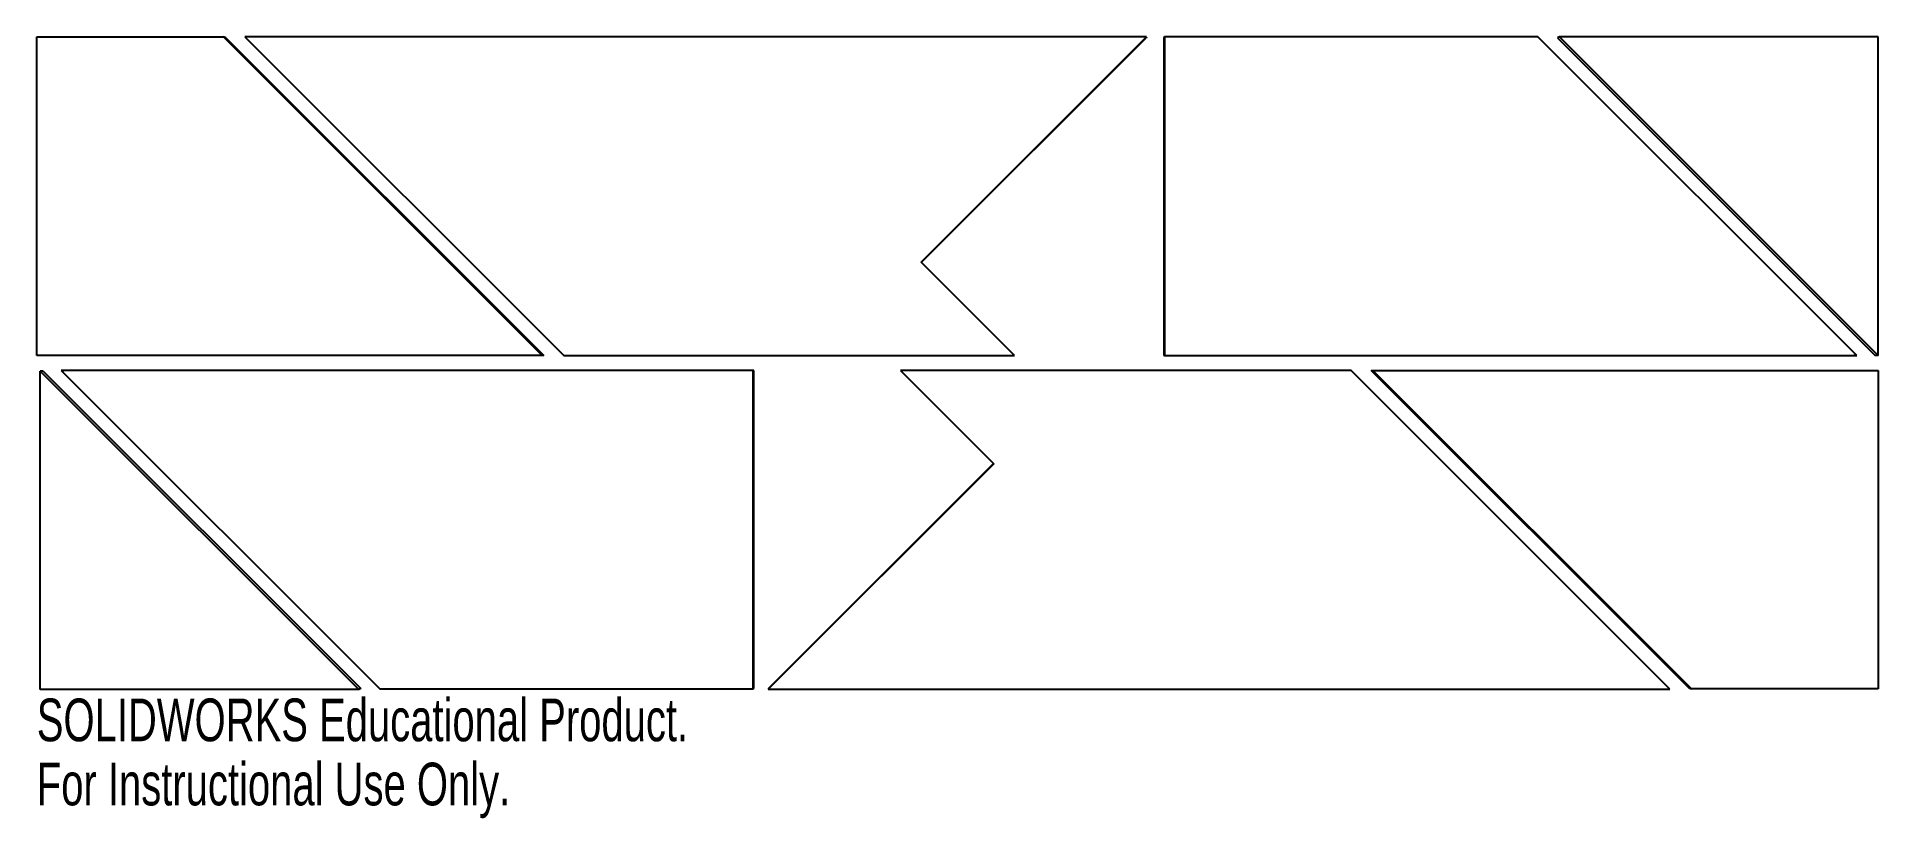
# Model space of a CAD drawing. Header units: millimetres. Extents: x -32 to 177, y -30 to 59.
import ezdxf

# ---------------------------------------------------------------- set-up
doc = ezdxf.new("R2010")
doc.units = ezdxf.units.MM
doc.styles.add('SLDTEXTSTYLE0', font='TXT', dxfattribs={"width": 0.7})

msp = doc.modelspace()

# ---------------------------------------------------------------- linework, layer by layer
at = {"color": 7, "linetype": 'Continuous', "lineweight": 25}
for p, q in [((-31.63, 58.91), (-10.51, 58.91)), ((-31.63, 22.85), (-31.63, 58.91)), ((-10.51, 58.91), (25.55, 22.85)), ((-10.23, 58.79), (-10.51, 58.91)), ((-10.23, 58.79), (25.71, 22.85)), ((-8.08, 58.92), (27.98, 22.85)), ((93.92, 58.92), (-8.08, 58.92)), ((68.42, 33.42), (93.92, 58.92)), ((68.45, 33.39), (93.85, 58.79)), ((93.92, 58.92), (93.85, 58.79)), ((95.94, 58.91), (95.86, 58.79)), ((95.86, 58.79), (95.86, 22.85)), ((95.94, 58.91), (95.94, 22.85)), ((138.18, 58.91), (95.94, 58.91)), ((174.24, 22.85), (138.18, 58.91)), ((140.61, 58.91), (140.38, 58.79)), ((140.38, 58.79), (176.32, 22.85)), ((140.61, 58.91), (176.67, 22.85)), ((176.67, 58.91), (140.61, 58.91)), ((176.67, 22.85), (176.67, 58.91)), ((78.98, 22.85), (68.42, 33.42)), ((-31.28, 22.85), (-31.63, 22.85)), ((25.55, 22.85), (-31.63, 22.85)), ((25.71, 22.85), (-31.28, 22.85)), ((-30.92, 21.08), (-31.26, 21.07)), ((-31.26, 21.07), (4.8, -14.98)), ((-31.26, -14.99), (-31.26, 21.07)), ((-30.92, 21.08), (5.03, -14.86)), ((49.41, 21.14), (-28.89, 21.14)), ((-28.89, 21.14), (-28.56, 21.14)), ((-28.89, 21.14), (7.17, -14.92)), ((49.48, 21.14), (-28.56, 21.14)), ((25.71, 22.85), (25.55, 22.85)), ((27.98, 22.85), (78.98, 22.85)), ((27.98, 22.85), (28.13, 22.85)), ((28.13, 22.85), (78.96, 22.85)), ((49.41, 21.14), (49.48, 21.14)), ((49.41, -14.92), (49.41, 21.14)), ((49.48, -14.8), (49.48, 21.14)), ((66.06, 21.14), (76.62, 10.57)), ((117.06, 21.14), (66.06, 21.14)), ((66.06, 21.14), (66.08, 21.14)), ((116.91, 21.14), (66.08, 21.14)), ((78.98, 22.85), (78.96, 22.85)), ((95.94, 22.85), (95.86, 22.85)), ((95.86, 22.85), (173.9, 22.85)), ((95.94, 22.85), (174.24, 22.85)), ((117.06, 21.14), (116.91, 21.14)), ((153.12, -14.93), (117.06, 21.14)), ((155.27, -14.8), (119.33, 21.14)), ((119.33, 21.14), (119.49, 21.14)), ((119.33, 21.14), (176.32, 21.14)), ((155.55, -14.92), (119.49, 21.14)), ((119.49, 21.14), (176.67, 21.14)), ((174.24, 22.85), (173.9, 22.85)), ((176.67, 22.85), (176.32, 22.85)), ((176.32, 21.14), (176.67, 21.14)), ((176.67, 21.14), (176.67, -14.92)), ((76.62, 10.57), (51.12, -14.93)), ((76.6, 10.6), (51.2, -14.8)), ((4.8, -14.98), (-31.26, -14.99)), ((5.03, -14.86), (4.8, -14.98)), ((7.17, -14.92), (49.41, -14.92)), ((49.41, -14.92), (49.48, -14.8)), ((51.12, -14.93), (51.2, -14.8)), ((51.12, -14.93), (153.12, -14.93)), ((155.27, -14.8), (155.55, -14.92)), ((176.67, -14.92), (155.55, -14.92))]:
    msp.add_line(p, q, dxfattribs=at)

# ---------------------------------------------------------------- texts
at = {"color": 7, "linetype": 'Continuous', "char_height": 4.8336, "attachment_point": 1, "style": 'SLDTEXTSTYLE0'}
for s, insert in [('SOLIDWORKS Educational Product.', (-31.63, -16)), ('For Instructional Use Only.', (-31.63, -23.26))]:
    msp.add_mtext(s, dxfattribs=dict(at, insert=insert))

doc.saveas('drawing.dxf')
